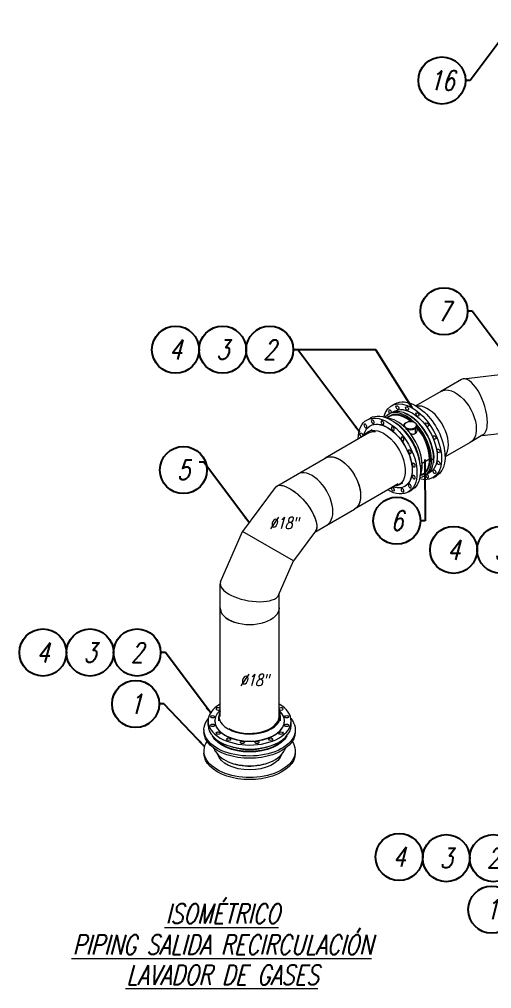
# Model space of a CAD drawing. Header units: inches. Extents: x 52169 to 69006, y 13152 to 42758.
# Drawn here: x 60401 to 64011, y 25842 to 33249 of the extents above; entities that cross this region are included whole.
import ezdxf
from ezdxf.enums import TextEntityAlignment as Align

# ---------------------------------------------------------------- set-up
doc = ezdxf.new("R2010")
doc.units = ezdxf.units.IN
doc.header["$MEASUREMENT"] = 0
doc.layers.add('IA-DIBUJO', color=3, linetype='Continuous')
doc.layers.add('IA-SIMBOLS', color=2, linetype='Continuous')
doc.layers.add('IA-DIM', color=7, linetype='Continuous', lineweight=5)
doc.layers.add('IA-TITLE', color=6, linetype='Continuous', lineweight=13)
doc.styles.add('ING-AMB', font='romans.shx', dxfattribs={"width": 0.75, "oblique": 15})
doc.styles.add('SALVADOR', font='romans.shx', dxfattribs={"width": 0.75, "oblique": 15})
doc.dimstyles.new('ING-AMB 16', dxfattribs={"dimscale": 16, "dimtxt": 3, "dimasz": 2.5, "dimexe": 1, "dimexo": 1, "dimgap": 1, "dimtad": 1, "dimdec": 0, "dimzin": 0, "dimdsep": 46, "dimtxsty": 'ING-AMB', "dimcen": 0.1, "dimclrd": 7, "dimclre": 7, "dimclrt": 2, "dimadec": 0, "dimazin": 0, "dimtfac": 1, "dimtdec": 0, "dimtmove": 0, "dimatfit": 0, "dimfxl": 1.25, "dimtfill": 1, "dimtolj": 1, "dimtzin": 0, "dimarcsym": 1})

# ---------------------------------------------------------------- blocks, each defined once
blk = doc.blocks.new('EJE')
blk.add_circle((0, 6), 6)
at = {"style": 'SALVADOR', "oblique": 15, "width": 0.75}
blk.add_attdef('N', text='', height=5, dxfattribs=at).set_placement((0, 6), align=Align.MIDDLE)
blk = doc.blocks.new('A$Cc3e9d9fc')
at = {"layer": 'IA-DIBUJO', "linetype": 'Continuous', "lineweight": 0, "extrusion": (1.11022e-16, 0.816497, 0.57735)}
for p, q in [((1762.4, 7186.6), (1604.4, 7095.4)), ((1777.5, 7191.6), (2194.2, 7239.7)), ((1604.4, 7095.4), (1413.1, 6984.9)), ((1055, 6778.2), (720.5, 6585.1)), ((1049.9, 6786.8), (1079.9, 6804.1)), ((1927.1, 6762.1), (1829.4, 6705.7)), ((1920.1, 6758), (2194.2, 6789.7)), ((1829.4, 6705.7), (1638.1, 6595.2)), ((508.4, 6462.6), (720.5, 6585.1)), ((350.3, 6371.3), (508.4, 6462.6)), ((1279.9, 6388.4), (945.5, 6195.4)), ((338.5, 6360.8), (88.5, 6024)), ((733.4, 6072.9), (945.5, 6195.4)), ((-78.2, 5639.1), (88.5, 6024)), ((478.2, 5799), (88.5, 6024)), ((478.2, 5799), (88.5, 6024)), ((647.5, 6027), (478.2, 5799)), ((642.6, 6020.5), (733.4, 6072.9)), ((365.3, 5538.3), (478.2, 5799)), ((-81.4, 5441), (-81.4, 5623.5)), ((368.6, 5441), (368.6, 5545.8)), ((-81.4, 4611.6), (-81.4, 5441)), ((368.6, 4611.5), (368.6, 5441))]:
    blk.add_line(p, q, dxfattribs=at)
at = {"layer": 'IA-DIBUJO', "color": 2, "linetype": 'Continuous', "lineweight": 0, "extrusion": (1.11022e-16, 0.816497, 0.57735)}
for p, q in [((1227.9, 6984.8), (1254.8, 7000.4)), ((1039.7, 6876.2), (1066.7, 6891.7)), ((1211.8, 6902.5), (1193.4, 6891.9)), ((1221.4, 6929.1), (1205.2, 6919.8)), ((1241, 6937.6), (1251.6, 6943.7)), ((1359.8, 6914.4), (1357.6, 6915.6)), ((1064, 6831.6), (1065.1, 6832.2)), ((1064.6, 6831.9), (1065.1, 6832.2)), ((1199.8, 6816.9), (1200.5, 6816.6)), ((1320.8, 6828.6), (1320.8, 6832.3)), ((1336.1, 6853.5), (1339.4, 6855.4)), ((1406.1, 6855.4), (1408.4, 6854.1)), ((1406.1, 6816.9), (1409.5, 6811.1)), ((1424.7, 6802.6), (1424.7, 6832.3)), ((1409.5, 6811.1), (1409.5, 6773.3)), ((1447.9, 6522.7), (1463.2, 6531.6)), ((1462.8, 6546.3), (1518.7, 6578.5)), ((1534.2, 6572.5), (1550.3, 6581.8)), ((1550.3, 6581.8), (1550.3, 6584.3)), ((1386, 6494.5), (1385.9, 6493.8)), ((1466, 6462.1), (1447.6, 6451.5)), ((1493.9, 6457.1), (1477.7, 6447.8)), ((1511, 6469.9), (1521.6, 6476)), ((1545.4, 6434.9), (1572.3, 6450.4)), ((1284.9, 6379.8), (1314.9, 6397.1)), ((1330.7, 6369.6), (1331.8, 6370.2)), ((1331.3, 6369.9), (1330.8, 6369.7)), ((1357.2, 6326.3), (1384.2, 6341.8)), ((-91.4, 4577), (-91.4, 4611.6)), ((378.6, 4577), (378.6, 4611.6)), ((-173.9, 4544.7), (-173.9, 4575.8)), ((-123.1, 4575.8), (-123.1, 4577)), ((-123.1, 4576.4), (-123.1, 4575.8)), ((410.3, 4576.4), (410.3, 4577)), ((410.3, 4575.8), (410.3, 4577)), ((461.1, 4544.7), (461.1, 4575.8)), ((-205.4, 4509.6), (-205.4, 4493.2)), ((-42.6, 4466.8), (-42, 4466.3)), ((329.7, 4466.8), (330.3, 4467.2)), ((492.5, 4509.6), (492.5, 4493.2)), ((-205.4, 4346.3), (-205.4, 4329.9)), ((492.5, 4346.3), (492.5, 4329.9))]:
    blk.add_line(p, q, dxfattribs=at)
at = {"layer": 'IA-DIBUJO', "linetype": 'Continuous', "lineweight": 0}
for centre, major_axis, ratio, start_param, end_param in [((1844.8, 6974.4), (-75.8, 215.3), 0.410754, -2.279453, 0.076742), ((1844.8, 6974.4), (75.8, -215.3), 0.410754, -5.421045, -3.064851), ((1844.8, 6974.4), (-75.8, 215.3), 0.410754, 3.218335, 4.003733), ((1844.8, 6974.4), (75.8, -215.3), 0.410754, 0.076742, 0.86214), ((620.9, 6267.7), (112.5, -194.9), 0.57735, 0, 3.141593), ((620.9, 6267.7), (112.5, -194.9), 0.57735, 0, 3.141593), ((143.6, 5588.7), (-224.3, 42), 0.410754, -0.093177, 3.048416), ((143.6, 5588.7), (224.3, -42), 0.410754, -3.235393, -2.279451), ((143.6, 5441), (-225, 0), 0.57735, -0.000543, 1.000386)]:
    blk.add_ellipse(centre, major_axis=major_axis, ratio=ratio, start_param=start_param, end_param=end_param, dxfattribs=at)
at = {"layer": 'IA-DIBUJO', "linetype": 'Continuous', "lineweight": 0, "extrusion": (1.29348e-16, 3.31074e-16, -1)}
blk.add_ellipse((1716.9, 6900.5), major_axis=(-112.5, 194.9), ratio=0.57735, start_param=0, end_param=2.356194, dxfattribs=at)
blk.add_ellipse((1716.9, 6900.5), major_axis=(-112.5, 194.9), ratio=0.57735, start_param=0, end_param=2.356194, dxfattribs=at)
at = {"layer": 'IA-DIBUJO', "color": 2, "linetype": 'Continuous', "lineweight": 0, "extrusion": (3.31999e-17, 2.75563e-16, -1)}
blk.add_ellipse((1386.6, 6709.9), major_axis=(-158.8, 275), ratio=0.57735, start_param=-0.532607, end_param=0.785398, dxfattribs=at)
at = {"layer": 'IA-DIBUJO', "color": 2, "linetype": 'Continuous', "lineweight": 0, "extrusion": (6.09555e-17, 2.27489e-16, -1)}
for centre, major_axis, start_param, end_param in [((1386.6, 6709.8), (-135, 233.8), 0, 0.785398), ((1359.8, 6694.3), (135, -233.8), -2.356194, -0.613966), ((1197.4, 6600.6), (-133.3, 231), -0.566761, 0.785398)]:
    blk.add_ellipse(centre, major_axis=major_axis, ratio=0.57735, start_param=start_param, end_param=end_param, dxfattribs=at)
at = {"layer": 'IA-DIBUJO', "color": 2, "linetype": 'Continuous', "lineweight": 0, "extrusion": (1.25629e-16, 3.93026e-16, -1)}
blk.add_ellipse((1413.6, 6725.4), major_axis=(-158.8, 275), ratio=0.57735, start_param=0, end_param=0.785398, dxfattribs=at)
at = {"layer": 'IA-DIBUJO', "color": 2, "linetype": 'Continuous', "lineweight": 0}
for centre, major_axis, start_param, end_param in [((1273.1, 6971.5), (-7.9, 13.7), -2.356194, 3.926991), ((1346.8, 6964.2), (-7.9, 13.7), -2.356194, 3.926991), ((1504.7, 6778), (-112.5, 194.9), -2.356194, -0.207806), ((1504.7, 6778), (-112.5, 194.9), -2.356194, -0.207806), ((1341.5, 6683.8), (-136.3, 236), -1.136083, 0.217857), ((1341.5, 6683.8), (-129, 223.3), -0.785398, 0.164445), ((1270.6, 6642.8), (-136.3, 236), -1.136146, -0.38324), ((1216.8, 6939), (-7.9, 13.7), -2.352246, 0.785398), ((1216.8, 6939), (7.9, -13.7), -2.356194, -0.816278), ((1338.9, 6682.3), (-127.1, 220.2), -0.785398, 0), ((1357.6, 6693.1), (-136.3, 236), -2.356194, 0), ((1338.9, 6892.9), (1.83, 3.16), -2.356194, -0.785398), ((1338.9, 6682.3), (-127.1, 220.2), -0.998184, -0.785398), ((1341.5, 6683.8), (-129, 223.3), -1.031922, -0.785398), ((1359.8, 6694.3), (-134.7, 233.4), -2.356194, -0.785398), ((1426.5, 6918.2), (-7.9, 13.7), -2.356194, 3.926991), ((1254.4, 6633.5), (-136.3, 236), -2.319075, -0.822517), ((1372.8, 6832.3), (-51.9, 0), -0.785398, 0.13936), ((1372.8, 6836.1), (-47.2, 0), -0.785398, 2.356194), ((1372.8, 6836.1), (47.2, 0), -0.785398, 2.356194), ((1372.8, 6832.3), (51.9, 0), -0.785398, 0.71035), ((1341.5, 6683.8), (-136.3, 236), -2.356194, -1.22779), ((1341.5, 6683.8), (129, -223.3), -0.164445, 1.882422), ((1338.9, 6682.3), (-127.1, 220.2), -2.356194, -1.28281), ((1500.1, 6840.5), (-7.9, 13.7), -3.926991, 2.356194), ((1372.8, 6832.3), (51.9, 0), -2.281146, -0.785398), ((1270.6, 6642.8), (-136.3, 236), -2.356194, -1.19213), ((1556.5, 6742.8), (-7.9, 13.7), -2.356194, 3.926991), ((1504.7, 6778), (112.5, -194.9), 0.207806, 0.785398), ((1504.7, 6778), (112.5, -194.9), 0.207806, 0.785398), ((1587, 6640.2), (7.9, -13.7), -2.356194, 3.926991), ((1341.5, 6683.8), (136.3, -236), -0.217857, 0.785398), ((1270.6, 6642.8), (136.3, -236), 0.38324, 0.785398), ((1338.9, 6682.3), (127.1, -220.2), 0, 0.785398), ((1357.6, 6693.1), (136.3, -236), 0, 0.785398), ((1587, 6548.1), (-7.9, 13.7), -2.356194, 3.926991), ((1500.1, 6448.2), (7.9, -13.7), -2.325315, 2.352246), ((1556.5, 6480.7), (7.9, -13.7), -2.356194, 3.926991), ((143.6, 4575.8), (-317.5, 0), -0.783197, 3.92479), ((-96.7, 4668.5), (15.9, 0), 0.285521, 5.497787), ((383.8, 4668.5), (-15.9, 0), 0.285496, 5.497787), ((383.8, 4668.5), (-15.9, 0), -0.785398, -0.285496), ((-139.8, 4608.3), (15.9, 0), -5.497787, 0.785398), ((143.6, 4577), (-266.7, 0), -0.56676, 3.708354), ((143.6, 4611.6), (-235, 0), -0.292774, 3.434368), ((-96.7, 4668.5), (15.9, 0), -0.785398, -0.285521), ((143.6, 4611.6), (225, 0), -2.356195, 0.000772), ((426.9, 4608.3), (15.9, 0), -3.926991, 2.356194), ((143.6, 4544.7), (-317.5, 0), 0, 3.141593), ((-139.8, 4543.2), (-15.9, 0), -3.926991, 2.356194), ((143.6, 4575.8), (-266.7, 0), 0, 3.141593), ((426.9, 4543.2), (-15.9, 0), -3.926991, 2.356194), ((-96.7, 4483.1), (15.9, 0), -3.926991, 2.356194), ((143.6, 4544.7), (-241, 0), 0.375246, 0.375591), ((-17, 4437.1), (-15.9, 0), -3.926991, 2.356194), ((304.1, 4437.1), (-15.9, 0), -2.356194, 3.926991), ((383.8, 4483.1), (-15.9, 0), -3.926991, 2.356194), ((143.6, 4544.7), (241, 0), -0.37559, -0.375246), ((143.6, 4513.7), (270, 0), -2.102166, -1.039426), ((87.2, 4412.2), (15.9, 0), -3.926991, 2.356194), ((199.9, 4412.2), (15.9, 0), -3.926991, 2.356194)]:
    blk.add_ellipse(centre, major_axis=major_axis, ratio=0.57735, start_param=start_param, end_param=end_param, dxfattribs=at)
at = {"layer": 'IA-DIBUJO', "color": 2, "linetype": 'Continuous', "lineweight": 0, "extrusion": (2.12615e-16, 1.86852e-16, -1)}
blk.add_ellipse((1386.6, 6709.9), major_axis=(158.7, -275), ratio=0.57735, start_param=-2.356194, end_param=0.532607, dxfattribs=at)
at = {"layer": 'IA-DIBUJO', "color": 2, "linetype": 'Continuous', "lineweight": 0, "extrusion": (2.84726e-16, 2.28485e-16, -1)}
blk.add_ellipse((1413.6, 6725.4), major_axis=(158.7, -275), ratio=0.57735, start_param=-2.356194, end_param=0, dxfattribs=at)
at = {"layer": 'IA-DIBUJO', "color": 2, "linetype": 'Continuous', "lineweight": 0, "extrusion": (6.4674e-17, 1.65537e-16, -1)}
blk.add_ellipse((1198.5, 6601.2), major_axis=(-158.8, 275), ratio=0.57735, start_param=-0.783197, end_param=0.785398, dxfattribs=at)
at = {"layer": 'IA-DIBUJO', "color": 2, "linetype": 'Continuous', "lineweight": 0, "extrusion": (1.33067e-16, 2.69122e-16, -1)}
for centre, major_axis, start_param in [((1225.4, 6616.8), (-158.8, 275), 0), ((1028.6, 6830.4), (-7.9, 13.7), -5.497787), ((1085, 6862.9), (7.9, -13.7), -5.497787), ((1158.6, 6855.6), (7.9, -13.7), -5.497787), ((1238.3, 6809.6), (7.9, -13.7), -5.497787), ((1368.3, 6634.2), (7.9, -13.7), -5.497787), ((1398.8, 6531.6), (-7.9, 13.7), -5.497787), ((1398.8, 6439.5), (7.9, -13.7), -5.497787), ((1368.3, 6372.1), (-7.9, 13.7), -5.497787), ((1312, 6339.5), (-7.9, 13.7), -5.497787)]:
    blk.add_ellipse(centre, major_axis=major_axis, ratio=0.57735, start_param=start_param, end_param=0.785398, dxfattribs=at)
at = {"layer": 'IA-DIBUJO', "color": 2, "linetype": 'Continuous', "lineweight": 0, "extrusion": (-8.32667e-17, 1.44222e-16, -1)}
blk.add_ellipse((1359.8, 6694.3), major_axis=(135, -233.8), ratio=0.57735, start_param=-2.526513, end_param=-2.356194, dxfattribs=at)
at = {"layer": 'IA-DIBUJO', "color": 2, "linetype": 'Continuous', "lineweight": 0, "extrusion": (-3.14741e-17, 1.10026e-16, -1)}
blk.add_ellipse((1386.6, 6709.8), major_axis=(135, -233.8), ratio=0.57735, start_param=-2.356194, end_param=0, dxfattribs=at)
at = {"layer": 'IA-DIBUJO', "color": 2, "linetype": 'Continuous', "lineweight": 0, "extrusion": (-3.89112e-17, 2.3393e-16, -1)}
blk.add_ellipse((1198.5, 6601.2), major_axis=(-133.3, 231), ratio=0.57735, start_param=0, end_param=0.785398, dxfattribs=at)
at = {"layer": 'IA-DIBUJO', "color": 2, "linetype": 'Continuous', "lineweight": 0, "extrusion": (1.60822e-16, 2.21048e-16, -1)}
for centre, major_axis, start_param, end_param in [((1225.4, 6616.8), (-120.5, 208.7), 0.375246, 0.375591), ((998.1, 6762.9), (7.9, -13.7), -2.356194, -0.285508)]:
    blk.add_ellipse(centre, major_axis=major_axis, ratio=0.57735, start_param=start_param, end_param=end_param, dxfattribs=at)
at = {"layer": 'IA-DIBUJO', "color": 2, "linetype": 'Continuous', "lineweight": 0, "extrusion": (2.08896e-16, 2.48804e-16, -1)}
blk.add_ellipse((1197.4, 6600.6), major_axis=(133.4, -231), ratio=0.57735, start_param=-2.356194, end_param=0.566761, dxfattribs=at)
at = {"layer": 'IA-DIBUJO', "color": 2, "linetype": 'Continuous', "lineweight": 0, "extrusion": (1.01592e-16, 3.79148e-16, -1)}
blk.add_ellipse((1198.5, 6601.2), major_axis=(158.7, -275), ratio=0.57735, start_param=-2.356194, end_param=0.783197, dxfattribs=at)
at = {"layer": 'IA-DIBUJO', "color": 2, "linetype": 'Continuous', "lineweight": 0, "extrusion": (2.32933e-16, 2.62682e-16, -1)}
blk.add_ellipse((1198.5, 6601.2), major_axis=(133.4, -231), ratio=0.57735, start_param=-2.356194, end_param=0, dxfattribs=at)
at = {"layer": 'IA-DIBUJO', "color": 2, "linetype": 'Continuous', "lineweight": 0, "extrusion": (2.01459e-16, 3.72708e-16, -1)}
blk.add_ellipse((1225.4, 6616.8), major_axis=(158.7, -275), ratio=0.57735, start_param=-2.356194, end_param=0, dxfattribs=at)
at = {"layer": 'IA-DIBUJO', "color": 2, "linetype": 'Continuous', "lineweight": 0, "extrusion": (1.28814e-17, 1.99733e-16, -1)}
blk.add_ellipse((1252.3, 6632.3), major_axis=(135, -233.8), ratio=0.57735, start_param=-2.102165, end_param=-1.039428, dxfattribs=at)
at = {"layer": 'IA-DIBUJO', "color": 2, "linetype": 'Continuous', "lineweight": 0, "extrusion": (1.16467e-16, 1.31341e-16, -1)}
blk.add_ellipse((998.1, 6762.9), major_axis=(7.9, -13.7), ratio=0.57735, start_param=0.285508, end_param=3.926991, dxfattribs=at)
at = {"layer": 'IA-DIBUJO', "linetype": 'Continuous', "lineweight": 0, "extrusion": (6.4674e-17, 1.65537e-16, -1)}
blk.add_ellipse((1167.4, 6583.3), major_axis=(-117.5, 203.5), ratio=0.57735, start_param=-0.292775, end_param=0.785398, dxfattribs=at)
at = {"layer": 'IA-DIBUJO', "linetype": 'Continuous', "lineweight": 0, "extrusion": (2.77289e-16, 3.52389e-16, -1)}
blk.add_ellipse((1167.4, 6583.3), major_axis=(-112.5, 194.9), ratio=0.57735, start_param=-0.000343, end_param=0.382716, dxfattribs=at)
at = {"layer": 'IA-DIBUJO', "linetype": 'Continuous', "lineweight": 0, "extrusion": (1.33067e-16, 2.69122e-16, -1)}
blk.add_ellipse((1167.4, 6583.3), major_axis=(117.5, -203.5), ratio=0.57735, start_param=-2.356194, end_param=0.292774, dxfattribs=at)
at = {"layer": 'IA-DIBUJO', "color": 2, "linetype": 'Continuous', "lineweight": 0, "extrusion": (1.36785e-16, 2.0717e-16, -1)}
blk.add_ellipse((1312, 6731.8), major_axis=(7.9, -13.7), ratio=0.57735, start_param=-3.926991, end_param=2.356194, dxfattribs=at)
at = {"layer": 'IA-DIBUJO', "linetype": 'Continuous', "lineweight": 0, "extrusion": (1.0903e-16, 2.55245e-16, -1)}
blk.add_ellipse((1716.9, 6900.5), major_axis=(112.5, -194.9), ratio=0.57735, start_param=-0.785398, end_param=0, dxfattribs=at)
blk.add_ellipse((1716.9, 6900.5), major_axis=(112.5, -194.9), ratio=0.57735, start_param=-0.785398, end_param=0, dxfattribs=at)
at = {"layer": 'IA-DIBUJO', "linetype": 'Continuous', "lineweight": 0, "extrusion": (4.0637e-17, 1.51659e-16, -1)}
blk.add_ellipse((833, 6390.2), major_axis=(-112.5, 194.9), ratio=0.57735, start_param=0, end_param=3.141593, dxfattribs=at)
at = {"layer": 'IA-DIBUJO', "linetype": 'Continuous', "lineweight": 0, "extrusion": (-1.85927e-17, 3.09759e-16, -1)}
blk.add_ellipse((833, 6390.2), major_axis=(-112.5, 194.9), ratio=0.57735, start_param=0, end_param=2.356194, dxfattribs=at)
at = {"layer": 'IA-DIBUJO', "color": 2, "linetype": 'Continuous', "lineweight": 0, "extrusion": (2.77289e-16, 3.52389e-16, -1)}
blk.add_ellipse((1225.4, 6616.8), major_axis=(120.5, -208.7), ratio=0.57735, start_param=-0.375591, end_param=-0.375247, dxfattribs=at)
at = {"layer": 'IA-DIBUJO', "linetype": 'Continuous', "lineweight": 0, "extrusion": (3.13079e-16, 4.87713e-16, -1)}
blk.add_ellipse((493, 6193.9), major_axis=(148.5, -173.3), ratio=0.410754, start_param=-3.234769, end_param=-0.093177, dxfattribs=at)
at = {"layer": 'IA-DIBUJO', "linetype": 'Continuous', "lineweight": 0, "extrusion": (2.28787e-16, 4.15458e-16, -1)}
blk.add_ellipse((493, 6193.9), major_axis=(-148.5, 173.3), ratio=0.410754, start_param=-0.093177, end_param=3.048416, dxfattribs=at)
at = {"layer": 'IA-DIBUJO', "linetype": 'Continuous', "lineweight": 0, "extrusion": (5.72369e-17, 2.89441e-16, -1)}
blk.add_ellipse((833, 6390.2), major_axis=(112.5, -194.9), ratio=0.57735, start_param=-0.785398, end_param=0, dxfattribs=at)
at = {"layer": 'IA-DIBUJO', "color": 2, "linetype": 'Continuous', "lineweight": 0, "extrusion": (1.0903e-16, 2.55245e-16, -1)}
blk.add_ellipse((1238.3, 6346.8), major_axis=(-7.9, 13.7), ratio=0.57735, start_param=0.285508, end_param=5.497787, dxfattribs=at)
at = {"layer": 'IA-DIBUJO', "color": 2, "linetype": 'Continuous', "lineweight": 0, "extrusion": (3.69184e-17, 2.13611e-16, -1)}
blk.add_ellipse((1238.3, 6346.8), major_axis=(-7.9, 13.7), ratio=0.57735, start_param=-0.785398, end_param=-0.285508, dxfattribs=at)
at = {"layer": 'IA-DIBUJO', "linetype": 'Continuous', "lineweight": 0, "extrusion": (-2.41937e-17, -1.11022e-16, -1)}
blk.add_ellipse((143.6, 5441), major_axis=(225, 0), ratio=0.57735, start_param=0, end_param=3.141593, dxfattribs=at)
at = {"layer": 'IA-DIBUJO', "color": 2, "linetype": 'Continuous', "lineweight": 0, "extrusion": (8.49212e-18, -1.66533e-16, -1)}
blk.add_ellipse((143.6, 4509.6), major_axis=(349, 0), ratio=0.57735, start_param=-0.440561, end_param=3.582313, dxfattribs=at)
at = {"layer": 'IA-DIBUJO', "color": 2, "linetype": 'Continuous', "lineweight": 0, "extrusion": (1.07331e-17, 6.63533e-32, -1)}
for centre in [(143.6, 4493.2), (143.6, 4329.9)]:
    blk.add_ellipse(centre, major_axis=(349, 0), ratio=0.57735, start_param=0, end_param=3.141593, dxfattribs=at)
at = {"layer": 'IA-DIBUJO', "color": 2, "linetype": 'Continuous', "lineweight": 0, "extrusion": (-5.56247e-17, 5.55112e-17, -1)}
blk.add_ellipse((143.6, 4509.6), major_axis=(295, 0), ratio=0.57735, start_param=0.285101, end_param=2.856791, dxfattribs=at)
at = {"layer": 'IA-DIBUJO', "color": 2, "linetype": 'Continuous', "lineweight": 0, "extrusion": (-2.79259e-17, -5.55112e-17, -1)}
blk.add_ellipse((143.6, 4513.7), major_axis=(295, 0), ratio=0.57735, start_param=0.350973, end_param=2.790959, dxfattribs=at)
at = {"layer": 'IA-DIBUJO', "color": 2, "linetype": 'Continuous', "lineweight": 0, "extrusion": (8.49212e-18, -1.11022e-16, -1)}
blk.add_ellipse((143.6, 4346.3), major_axis=(349, 0), ratio=0.57735, start_param=-0.373316, end_param=3.514909, dxfattribs=at)
at = {"layer": 'IA-DIBUJO', "color": 2, "linetype": 'Continuous', "lineweight": 0, "extrusion": (-6.59028e-17, -1.11022e-16, -1)}
blk.add_ellipse((143.6, 4346.3), major_axis=(249, 0), ratio=0.57735, start_param=0.167216, end_param=2.974377, dxfattribs=at)
at = {"layer": 'IA-DIBUJO', "color": 2, "linetype": 'Continuous', "lineweight": 0, "extrusion": (6.52711e-17, -1.17055e-29, -1)}
blk.add_ellipse((143.6, 4374.9), major_axis=(-249, 0), ratio=0.57735, start_param=-2.030787, end_param=-1.110806, dxfattribs=at)
at = {"layer": 'IA-DIBUJO', "color": 2, "linetype": 'Continuous', "lineweight": 0}
blk.add_open_spline([(1412.1, 6851.8), (1410.9, 6852.6), (1409.7, 6853.4), (1408.4, 6854.1)], degree=3, dxfattribs=at)
for points, knots in [([(1336.8, 6813.6), (1336.9, 6813.4), (1337, 6813.2), (1337.7, 6811.8), (1338.3, 6810.7), (1338.9, 6809.6)], [-17.760093, -17.760093, -17.760093, -17.760093, -17.6879866, -17.6879866, -17.2792003, -17.2792003, -17.2792003, -17.2792003]), ([(1338.9, 6809.6), (1340.5, 6808.1), (1342.3, 6806.6), (1345, 6804.5), (1345.9, 6803.8), (1346.8, 6803.2)], [-7.8525076, -7.8525076, -7.8525076, -7.8525076, -7.1813137, -7.1813137, -6.8540325, -6.8540325, -6.8540325, -6.8540325]), ([(1372.5, 6772.7), (1373, 6772.6), (1373.5, 6772.4), (1377, 6771.2), (1380.2, 6770.4), (1386.6, 6769.3), (1389.8, 6769), (1395.9, 6769.1), (1399, 6769.5), (1404.6, 6770.9), (1407.2, 6772), (1409.5, 6773.3)], [-4.100428, -4.100428, -4.100428, -4.100428, -3.939914, -3.939914, -2.954935, -2.954935, -1.969957, -1.969957, -0.984978, -0.984978, 0, 0, 0, 0]), ([(1409.5, 6773.3), (1411.8, 6774.7), (1414, 6776.4), (1417.7, 6780.3), (1419.4, 6782.6), (1421.9, 6787.6), (1422.9, 6790.3), (1424.3, 6795.9), (1424.6, 6798.7), (1424.7, 6801.9), (1424.7, 6802.3), (1424.7, 6802.6)], [0, 0, 0, 0, 0.984978, 0.984978, 1.969957, 1.969957, 2.954935, 2.954935, 3.939914, 3.939914, 4.073749, 4.073749, 4.073749, 4.073749]), ([(-131.5, 4369.3), (-127.7, 4359.8), (-122.9, 4350.8), (-105.4, 4324.2), (-90, 4308.6), (-51.3, 4279.4), (-27.2, 4266.7), (26.1, 4246.7), (55.4, 4239.7), (115.5, 4231.8), (146.2, 4231), (206.6, 4235.4), (236.3, 4240.6), (292.3, 4257.2), (318.6, 4268.6), (364.8, 4297.5), (385, 4315.1), (407.7, 4346.5), (413.9, 4357.5), (418.6, 4369.3)], [1.013321, 1.013321, 1.013321, 1.013321, 1.148723, 1.148723, 1.438454, 1.438454, 1.780293, 1.780293, 2.133471, 2.133471, 2.482113, 2.482113, 2.829975, 2.829975, 3.181965, 3.181965, 3.531068, 3.531068, 3.699068, 3.699068, 3.699068, 3.699068])]:
    blk.add_open_spline(points, degree=3, knots=knots, dxfattribs=at)

msp = doc.modelspace()

# ---------------------------------------------------------------- block references
at = {"layer": 'IA-DIBUJO', "color": 3}
msp.add_blockref('A$Cc3e9d9fc', (62017.7, 23310.7), dxfattribs=at)
at = {"layer": 'IA-SIMBOLS'}
ref = msp.add_blockref('EJE', (63631.6, 32961.7, 0), dxfattribs=dict(at, xscale=30, yscale=30, zscale=30, rotation=180))
ref.add_attrib('N', '16', dxfattribs={"layer": '0', "height": 150, "style": 'SALVADOR', "oblique": 15, "width": 0.75}).set_placement((63631.6, 32781.7, 0), align=Align.MIDDLE)
ref = msp.add_blockref('EJE', (63647.1, 31197.8, 0), dxfattribs=dict(at, xscale=30, yscale=30, zscale=30, rotation=180))
ref.add_attrib('N', '7', dxfattribs={"layer": '0', "height": 150, "style": 'SALVADOR', "oblique": 15, "width": 0.75}).set_placement((63647.1, 31017.8, 0), align=Align.MIDDLE)
ref = msp.add_blockref('EJE', (61594.7, 30904.4, 0), dxfattribs=dict(at, xscale=30, yscale=30, zscale=30, rotation=180))
ref.add_attrib('N', '4', dxfattribs={"layer": '0', "height": 150, "style": 'SALVADOR', "oblique": 15, "width": 0.75}).set_placement((61594.7, 30724.4, 0), align=Align.MIDDLE)
ref = msp.add_blockref('EJE', (61954.7, 30904.4, 0), dxfattribs=dict(at, xscale=30, yscale=30, zscale=30, rotation=180))
ref.add_attrib('N', '3', dxfattribs={"layer": '0', "height": 150, "style": 'SALVADOR', "oblique": 15, "width": 0.75}).set_placement((61954.7, 30724.4, 0), align=Align.MIDDLE)
ref = msp.add_blockref('EJE', (62314.7, 30904.4, 0), dxfattribs=dict(at, xscale=30, yscale=30, zscale=30, rotation=180))
ref.add_attrib('N', '2', dxfattribs={"layer": '0', "height": 150, "style": 'SALVADOR', "oblique": 15, "width": 0.75}).set_placement((62314.7, 30724.4, 0), align=Align.MIDDLE)
ref = msp.add_blockref('EJE', (61655.2, 29984.7, 0), dxfattribs=dict(at, xscale=30, yscale=30, zscale=30, rotation=180))
ref.add_attrib('N', '5', dxfattribs={"layer": '0', "height": 150, "style": 'SALVADOR', "oblique": 15, "width": 0.75}).set_placement((61655.2, 29804.7, 0), align=Align.MIDDLE)
ref = msp.add_blockref('EJE', (63286.4, 29597.4, 0), dxfattribs=dict(at, xscale=30, yscale=30, zscale=30, rotation=180))
ref.add_attrib('N', '6', dxfattribs={"layer": '0', "height": 150, "style": 'SALVADOR', "oblique": 15, "width": 0.75}).set_placement((63286.4, 29417.4, 0), align=Align.MIDDLE)
at = {"layer": 'IA-SIMBOLS', "xscale": 30, "yscale": 30, "zscale": 30}
for p, values in [((63720.7, 29014.3, 0), {'N': '4'}), ((64080.7, 29014.3, 0), {'N': '3'})]:
    msp.add_blockref('EJE', p, dxfattribs=at).add_auto_attribs(values)
at = {"layer": 'IA-SIMBOLS'}
ref = msp.add_blockref('EJE', (60581, 28590.2, 0), dxfattribs=dict(at, xscale=30, yscale=30, zscale=30, rotation=180))
ref.add_attrib('N', '4', dxfattribs={"layer": '0', "height": 150, "style": 'SALVADOR', "oblique": 15, "width": 0.75}).set_placement((60581, 28410.2, 0), align=Align.MIDDLE)
ref = msp.add_blockref('EJE', (60941, 28590.2, 0), dxfattribs=dict(at, xscale=30, yscale=30, zscale=30, rotation=180))
ref.add_attrib('N', '3', dxfattribs={"layer": '0', "height": 150, "style": 'SALVADOR', "oblique": 15, "width": 0.75}).set_placement((60941, 28410.2, 0), align=Align.MIDDLE)
ref = msp.add_blockref('EJE', (61301, 28590.2, 0), dxfattribs=dict(at, xscale=30, yscale=30, zscale=30, rotation=180))
ref.add_attrib('N', '2', dxfattribs={"layer": '0', "height": 150, "style": 'SALVADOR', "oblique": 15, "width": 0.75}).set_placement((61301, 28410.2, 0), align=Align.MIDDLE)
ref = msp.add_blockref('EJE', (61289.7, 28196.9, 0), dxfattribs=dict(at, xscale=30, yscale=30, zscale=30, rotation=180))
ref.add_attrib('N', '1', dxfattribs={"layer": '0', "height": 150, "style": 'SALVADOR', "oblique": 15, "width": 0.75}).set_placement((61289.7, 28016.9, 0), align=Align.MIDDLE)
ref = msp.add_blockref('EJE', (63304.4, 27027.8, 0), dxfattribs=dict(at, xscale=30, yscale=30, zscale=30, rotation=180))
ref.add_attrib('N', '4', dxfattribs={"layer": '0', "height": 150, "style": 'SALVADOR', "oblique": 15, "width": 0.75}).set_placement((63304.4, 26847.8, 0), align=Align.MIDDLE)
ref = msp.add_blockref('EJE', (63664.2, 27018.9, 0), dxfattribs=dict(at, xscale=30, yscale=30, zscale=30, rotation=180))
ref.add_attrib('N', '3', dxfattribs={"layer": '0', "height": 150, "style": 'SALVADOR', "oblique": 15, "width": 0.75}).set_placement((63664.2, 26838.9, 0), align=Align.MIDDLE)
ref = msp.add_blockref('EJE', (64024.2, 27018.9, 0), dxfattribs=dict(at, xscale=30, yscale=30, zscale=30, rotation=180))
ref.add_attrib('N', '2', dxfattribs={"layer": '0', "height": 150, "style": 'SALVADOR', "oblique": 15, "width": 0.75}).set_placement((64024.2, 26838.9, 0), align=Align.MIDDLE)
ref = msp.add_blockref('EJE', (64012.1, 26625.1, 0), dxfattribs=dict(at, xscale=30, yscale=30, zscale=30, rotation=180))
ref.add_attrib('N', '1', dxfattribs={"layer": '0', "height": 150, "style": 'SALVADOR', "oblique": 15, "width": 0.75}).set_placement((64012.1, 26445.1, 0), align=Align.MIDDLE)

# ---------------------------------------------------------------- texts
at = {"layer": 'IA-TITLE', "style": 'ING-AMB', "oblique": 15, "width": 0.75}
for s, p in [('%%UISOMÉTRICO', (61954.7, 26439.1)), ('%%UPIPING SALIDA RECIRCULACIÓN', (61954.7, 26202.6)), ('%%ULAVADOR DE GASES', (61954.7, 25946.8))]:
    msp.add_text(s, height=150, dxfattribs=at).set_placement(p, align=Align.MIDDLE)
at = {"layer": 'IA-TITLE', "char_height": 90, "attachment_point": 1, "style": 'ING-AMB'}
for insert in [(62313.3, 29444.3, -123.2), (62086.9, 28244.8, -123.2)]:
    msp.add_mtext_dynamic_manual_height_columns('%%C18"', width=90.757, gutter_width=250, heights=[0], dxfattribs=dict(at, insert=insert))

# ---------------------------------------------------------------- leaders
at = {"layer": 'IA-DIM'}
for points in [[(64196.8, 33248.6, 0), (63847.7, 32781.7, 0), (63811.6, 32781.7, 0)], [(64212.3, 30550.8, 0), (63863.2, 31017.8, 0), (63827.1, 31017.8, 0)], [(63004.7, 30090.7, 0), (62530.9, 30724.4, 0), (62494.7, 30724.4, 0)], [(63404.4, 30279.8, 0), (63125.5, 30724.4, 0), (62530.9, 30724.4, 0)], [(62160.4, 29397.8, 0), (61811.4, 29864.7, 0), (61775.2, 29864.7, 0)], [(63501.8, 29884.3, 0), (63502.6, 29417.4, 0), (63466.4, 29417.4, 0)], [(61866.2, 27943.3, 0), (61517.2, 28410.2, 0), (61481, 28410.2, 0)], [(61817.4, 27691.4, 0), (61505.9, 28016.9, 0), (61469.7, 28016.9, 0)]]:
    msp.add_leader(points, dimstyle='ING-AMB 16', override={"dimasz": 3.5, "dimgap": 1, "dimtad": 0}, dxfattribs=at)

doc.saveas('drawing.dxf')
